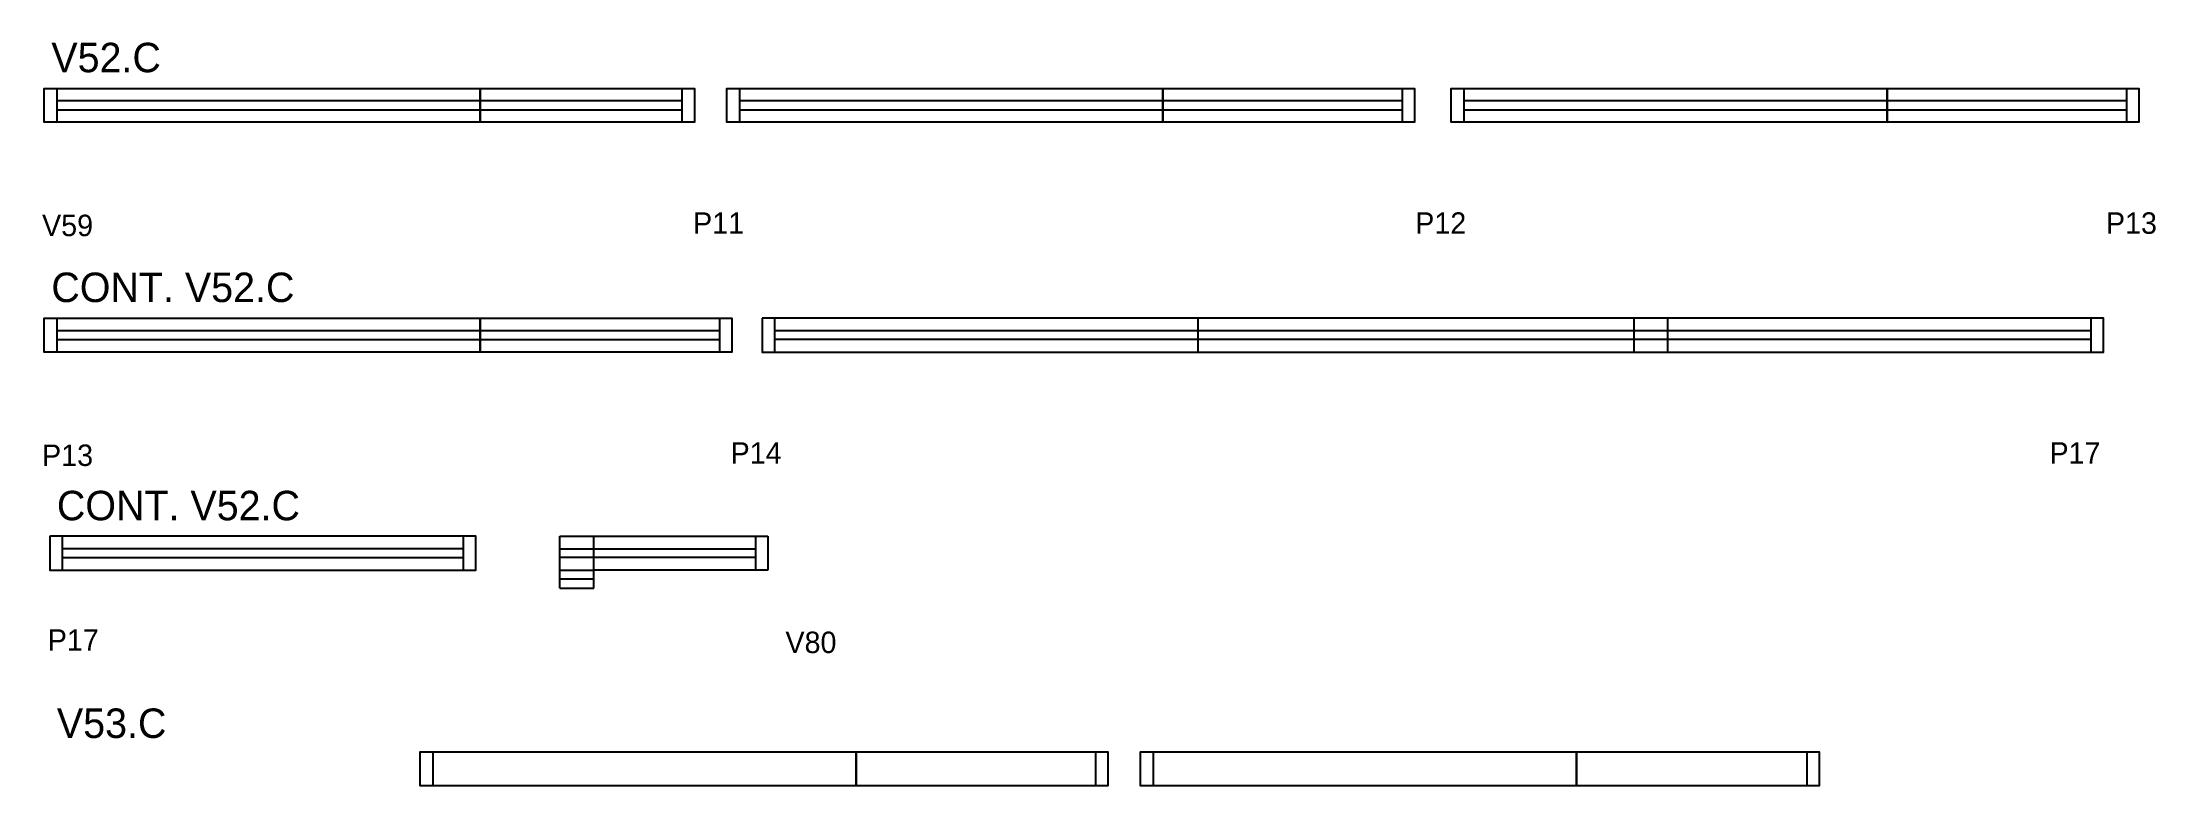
# Model space of a CAD drawing. Header units: metres. Extents: x 4076 to 5259, y 1194 to 1610.
import ezdxf

# ---------------------------------------------------------------- set-up
doc = ezdxf.new("R2010")
doc.units = ezdxf.units.M
for name, color, linetype in [('5', 7, 'Continuous'), ('NOMENCLATURA', 7, 'Continuous'), ('Painéis', 7, 'Continuous'), ('SARR_2.2x7', 7, 'Continuous'), ('SARR_EDITAR', 7, 'Continuous')]:
    doc.layers.add(name, color=color, linetype=linetype)

msp = doc.modelspace()

# ---------------------------------------------------------------- linework, layer by layer
at = {"layer": 'Painéis', "color": 7, "lineweight": 25}
for p, q in [((4722.8, 1455.7), (4722.8, 1436.7)), ((4966.8, 1455.7), (4966.8, 1436.7)), ((4985.8, 1455.7), (4985.8, 1436.7)), ((4365.6, 1304.7), (4365.6, 1333.7)), ((4365.6, 1333.7), (4482.1, 1333.7)), ((4384.6, 1314.7), (4384.6, 1333.7)), ((4482.1, 1333.7), (4482.1, 1314.7)), ((4482.1, 1314.7), (4384.6, 1314.7)), ((4384.6, 1304.7), (4384.6, 1314.7)), ((4365.6, 1304.7), (4384.6, 1304.7))]:
    msp.add_line(p, q, dxfattribs=at)
for points in [[(4320.9, 1565.3), (4076.9, 1565.3), (4076.9, 1584.3), (4320.9, 1584.3)], [(4320.9, 1584.3), (4440.9, 1584.3), (4440.9, 1565.3), (4320.9, 1565.3)], [(4703.1, 1565.3), (4459.1, 1565.3), (4459.1, 1584.3), (4703.1, 1584.3)], [(4703.1, 1584.3), (4844.1, 1584.3), (4844.1, 1565.3), (4703.1, 1565.3)], [(5108.7, 1565.3), (4864.7, 1565.3), (4864.7, 1584.3), (5108.7, 1584.3)], [(5108.7, 1584.3), (5249.7, 1584.3), (5249.7, 1565.3), (5108.7, 1565.3)], [(4320.9, 1436.7), (4076.9, 1436.7), (4076.9, 1455.7), (4320.9, 1455.7)], [(4320.9, 1455.7), (4461.9, 1455.7), (4461.9, 1436.7), (4320.9, 1436.7)], [(4531.4, 1194.1), (4287.4, 1194.1), (4287.4, 1213.1), (4531.4, 1213.1)], [(4531.4, 1213.1), (4672.4, 1213.1), (4672.4, 1194.1), (4531.4, 1194.1)], [(4934.7, 1194.1), (4690.7, 1194.1), (4690.7, 1213.1), (4934.7, 1213.1)], [(4934.7, 1213.1), (5070.7, 1213.1), (5070.7, 1194.1), (4934.7, 1194.1)]]:
    msp.add_lwpolyline(points, close=True, dxfattribs=at)
for points in [[(4478.8, 1455.7), (4478.8, 1436.7), (5229.8, 1436.7), (5229.8, 1455.7), (4478.8, 1455.7)], [(4080, 1333.7), (4080, 1314.7), (4318.5, 1314.7), (4318.5, 1333.7), (4080, 1333.7)]]:
    msp.add_lwpolyline(points, dxfattribs=at)
at = {"layer": 'SARR_2.2x7', "color": 7, "lineweight": 25}
for p, q in [((4083.9, 1584.3), (4083.9, 1565.3)), ((4320.9, 1577.3), (4083.9, 1577.3)), ((4433.9, 1577.3), (4320.9, 1577.3)), ((4433.9, 1584.3), (4433.9, 1565.3)), ((4466.1, 1584.3), (4466.1, 1565.3)), ((4703.1, 1577.3), (4466.1, 1577.3)), ((4837.1, 1577.3), (4703.1, 1577.3)), ((4837.1, 1584.3), (4837.1, 1565.3)), ((4871.7, 1584.3), (4871.7, 1565.3)), ((5108.7, 1577.3), (4871.7, 1577.3)), ((5242.7, 1577.3), (5108.7, 1577.3)), ((5242.7, 1584.3), (5242.7, 1565.3)), ((4083.9, 1572.3), (4320.9, 1572.3)), ((4320.9, 1572.3), (4433.9, 1572.3)), ((4466.1, 1572.3), (4703.1, 1572.3)), ((4703.1, 1572.3), (4837.1, 1572.3)), ((4871.7, 1572.3), (5108.7, 1572.3)), ((5108.7, 1572.3), (5242.7, 1572.3)), ((4083.9, 1455.7), (4083.9, 1436.7)), ((4454.9, 1455.7), (4454.9, 1436.7)), ((4485.8, 1455.7), (4485.8, 1436.7)), ((5222.8, 1455.7), (5222.8, 1436.7)), ((4320.9, 1448.7), (4083.9, 1448.7)), ((4083.9, 1443.7), (4320.9, 1443.7)), ((4454.9, 1448.7), (4320.9, 1448.7)), ((4320.9, 1443.7), (4454.9, 1443.7)), ((4722.8, 1448.7), (4485.8, 1448.7)), ((4722.8, 1443.7), (4485.8, 1443.7)), ((4966.8, 1448.7), (4722.8, 1448.7)), ((4966.8, 1443.7), (4722.8, 1443.7)), ((5222.8, 1448.7), (4966.8, 1448.7)), ((5222.8, 1443.7), (4966.8, 1443.7)), ((4087, 1333.7), (4087, 1314.7)), ((4311.5, 1326.7), (4087, 1326.7)), ((4311.5, 1333.7), (4311.5, 1314.7)), ((4365.6, 1326.7), (4475.1, 1326.7)), ((4475.1, 1333.7), (4475.1, 1314.7)), ((4087, 1321.7), (4311.5, 1321.7)), ((4475.1, 1321.7), (4365.6, 1321.7)), ((4294.4, 1213.1), (4294.4, 1194.1)), ((4665.4, 1213.1), (4665.4, 1194.1)), ((4697.7, 1213.1), (4697.7, 1194.1)), ((5063.7, 1213.1), (5063.7, 1194.1))]:
    msp.add_line(p, q, dxfattribs=at)
at = {"layer": 'SARR_EDITAR', "color": 7, "lineweight": 25}
for p, q in [((4365.6, 1314.7), (4384.6, 1314.7)), ((4384.6, 1309.7), (4365.6, 1309.7))]:
    msp.add_line(p, q, dxfattribs=at)

# ---------------------------------------------------------------- texts
at = {"layer": '5', "color": 7, "lineweight": 25}
for s, p in [('P11', (4440.2, 1502.9)), ('P12', (4844.5, 1502.9)), ('P13', (5231.2, 1502.9)), ('V59', (4075.7, 1501.6)), ('P13', (4075.7, 1373)), ('P14', (4461.2, 1374.3)), ('P17', (5199.6, 1374.3)), ('P17', (4078.9, 1269.6)), ('V80', (4491.9, 1268.3))]:
    msp.add_text(s, height=12, dxfattribs=at).set_placement(p)
at = {"layer": 'NOMENCLATURA', "color": 7, "lineweight": 25}
for s, p in [('V52.C', (4080.9, 1593.3)), ('CONT. V52.C', (4080.9, 1464.7)), ('CONT. V52.C', (4084, 1342.6)), ('V53.C', (4084, 1220.8))]:
    msp.add_text(s, height=16.5, dxfattribs=at).set_placement(p)

doc.saveas('drawing.dxf')
